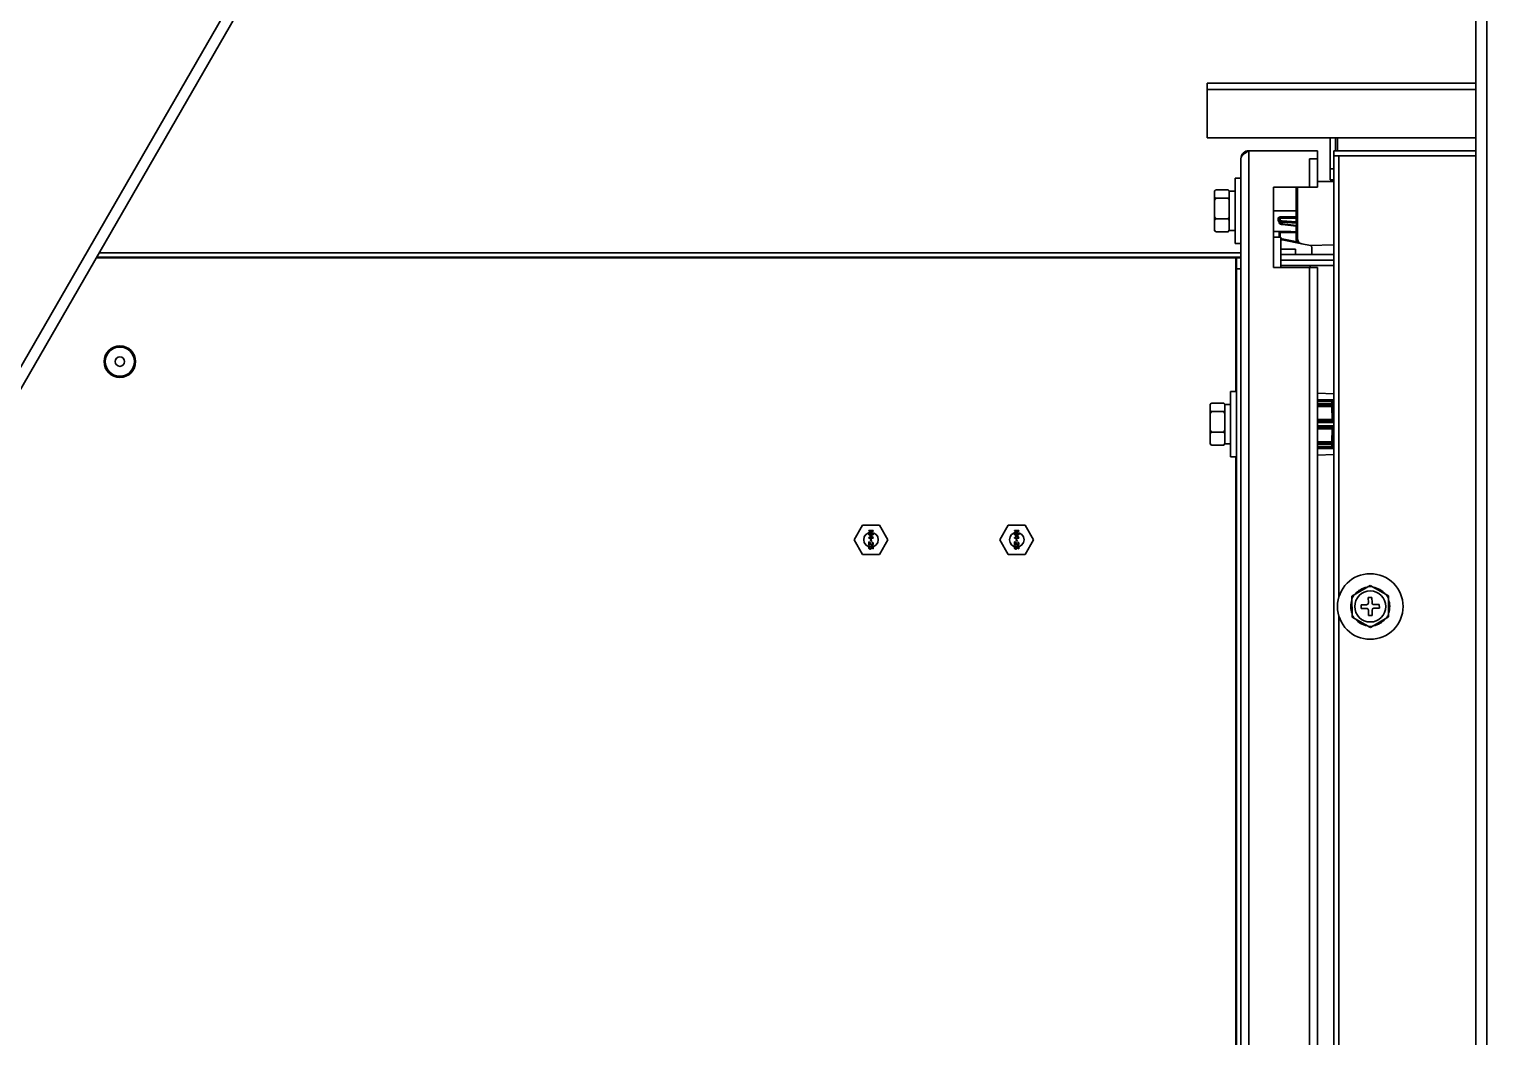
# Model space of a CAD drawing. Header units: millimetres. Extents: x 32496 to 166256, y 3504 to 23939.
# Drawn here: x 36722.4 to 37122.4, y 12752.6 to 13028.9 of the extents above; entities that cross this region are included whole.
import ezdxf

# ---------------------------------------------------------------- set-up
doc = ezdxf.new("R2010")
doc.units = ezdxf.units.MM
doc.layers.get('0').update_dxf_attribs({"lineweight": 35})

msp = doc.modelspace()

# ---------------------------------------------------------------- linework, layer by layer
at = {"color": 9, "linetype": 'Continuous'}
for p, q in [((36486.352, 12531.55), (36982.887, 13391.575)), ((37122.352, 13391.575), (37122.352, 10882.575)), ((37119.352, 13012.375), (37045.602, 13012.375)), ((37057.052, 12995.575), (37057.052, 12057.575)), ((37073.652, 12985.575), (37073.652, 12993.375)), ((37081.752, 12994.175), (37081.752, 12873.193)), ((37119.352, 12994.175), (37081.752, 12994.175)), ((37079.352, 12990.575), (37080.352, 12990.575)), ((37070.059, 12977.465), (37070.059, 12985.575)), ((37063.852, 12979.075), (37070.352, 12979.075)), ((37065.059, 12976.493), (37065.059, 12976.876)), ((37070.059, 12977.465), (37065.644, 12977.407)), ((37065.644, 12977.047), (37070.059, 12977.109)), ((37065.644, 12977.047), (37065.644, 12976.599)), ((37070.059, 12976.088), (37066.207, 12976.322)), ((37070.059, 12976.088), (37070.059, 12977.109)), ((37065.059, 12973.414), (37065.059, 12973.418)), ((37065.352, 12972.095), (37065.644, 12972.095)), ((37070.059, 12973.352), (37065.644, 12973.453)), ((37065.644, 12973.156), (37065.644, 12972.095)), ((37065.644, 12973.156), (37070.059, 12973.056)), ((37066.155, 12975.926), (37066.155, 12975.496)), ((37066.155, 12975.926), (37070.11, 12975.685)), ((37070.11, 12975.068), (37066.155, 12975.496)), ((37070.059, 12973.352), (37070.059, 12974.903)), ((37070.059, 12971.069), (37070.059, 12973.056)), ((37070.352, 12973.056), (37070.059, 12973.056)), ((37070.11, 12975.068), (37070.11, 12975.685)), ((37070.283, 12970.594), (37066.207, 12971.409)), ((37070.059, 12971.069), (37070.352, 12971.069)), ((37070.65, 12970.49), (37070.772, 12970.476)), ((37080.352, 12969.732), (37073.913, 12969.563)), ((37053.452, 12929.575), (37053.452, 12966.175)), ((37054.852, 12963.175), (37053.652, 12963.175)), ((37073.652, 12057.575), (37073.652, 12963.575)), ((37080.06, 12927.218), (37075.852, 12927.329)), ((37080.052, 12926.919), (37075.852, 12927.029)), ((37075.852, 12926.774), (37079.797, 12926.671)), ((37075.852, 12926.274), (37079.784, 12926.171)), ((37075.852, 12925.867), (37080.084, 12925.867)), ((37079.788, 12925.386), (37075.852, 12925.386)), ((37079.784, 12925.867), (37079.784, 12926.171)), ((37080.084, 12926.171), (37079.784, 12926.171)), ((37080.052, 12926.919), (37079.797, 12926.671)), ((37080.052, 12926.919), (37080.06, 12927.218)), ((37080.084, 12926.171), (37080.084, 12925.867)), ((37080.089, 12926.371), (37080.344, 12926.619)), ((37075.852, 12921.859), (37079.884, 12921.859)), ((37075.852, 12921.488), (37079.889, 12921.488)), ((37075.852, 12921.333), (37080.044, 12921.333)), ((37080.044, 12921.033), (37075.852, 12921.033)), ((37075.852, 12920.118), (37080.044, 12920.118)), ((37079.889, 12921.488), (37080.044, 12921.333)), ((37080.044, 12921.033), (37080.044, 12921.333)), ((37080.044, 12919.818), (37080.044, 12920.118)), ((37080.344, 12921.633), (37080.189, 12921.788)), ((37080.044, 12919.818), (37075.852, 12919.818)), ((37079.889, 12919.663), (37075.852, 12919.663)), ((37079.884, 12919.292), (37075.852, 12919.292)), ((37080.044, 12919.818), (37079.889, 12919.663)), ((37080.189, 12919.363), (37080.344, 12919.518)), ((37075.852, 12915.765), (37079.788, 12915.765)), ((37080.084, 12915.284), (37075.852, 12915.284)), ((37079.784, 12914.98), (37075.852, 12914.877)), ((37079.797, 12914.48), (37075.852, 12914.377)), ((37075.852, 12914.122), (37080.052, 12914.232)), ((37075.852, 12913.822), (37080.06, 12913.933)), ((37079.784, 12914.98), (37079.784, 12915.284)), ((37079.784, 12914.98), (37080.084, 12914.98)), ((37079.797, 12914.48), (37080.052, 12914.232)), ((37080.06, 12913.933), (37080.052, 12914.232)), ((37080.084, 12915.284), (37080.084, 12914.98)), ((37080.344, 12914.532), (37080.089, 12914.78)), ((37053.452, 12654.575), (37053.452, 12911.575)), ((37081.752, 12867.929), (37081.752, 12623.193))]:
    msp.add_line(p, q, dxfattribs=at)
at = {"color": 7, "linetype": 'Continuous'}
for p, q in [((36486.352, 12525.55), (36986.352, 13391.575)), ((37119.352, 13391.575), (37119.352, 10882.575)), ((37045.602, 12999.075), (37045.602, 13014.075)), ((37045.602, 13014.075), (37119.352, 13014.075)), ((37119.352, 12999.075), (37045.602, 12999.075)), ((37079.352, 12987.575), (37079.352, 12999.075)), ((37080.852, 12995.575), (37080.852, 12999.075)), ((37081.352, 12999.075), (37081.352, 12995.575)), ((37054.852, 12057.575), (37054.852, 12993.375)), ((37057.052, 12995.575), (37075.852, 12995.575)), ((37075.852, 12993.375), (37073.652, 12993.375)), ((37075.852, 12995.575), (37075.852, 12985.575)), ((37080.352, 11982.075), (37080.352, 12995.575)), ((37080.352, 12995.575), (37119.352, 12995.575)), ((37081.752, 12994.175), (37080.352, 12994.175)), ((37053.252, 12988.075), (37053.252, 12970.075)), ((37054.852, 12988.075), (37053.252, 12988.075)), ((37047.652, 12973.603), (37047.652, 12984.548)), ((37051.352, 12984.803), (37047.952, 12984.803)), ((37051.652, 12973.603), (37051.652, 12984.548)), ((37053.252, 12984.425), (37051.652, 12984.425)), ((37063.852, 12985.575), (37063.852, 12963.575)), ((37063.852, 12985.575), (37075.852, 12985.575)), ((37070.352, 12971.069), (37070.352, 12985.575)), ((37080.352, 12987.075), (37075.852, 12987.075)), ((37080.352, 12987.575), (37079.352, 12987.575)), ((37051.352, 12982.568), (37047.952, 12982.568)), ((37051.352, 12976.84), (37047.952, 12976.84)), ((37065.352, 12976.759), (37065.352, 12975.924)), ((37051.352, 12973.348), (37047.952, 12973.348)), ((37053.252, 12973.725), (37051.652, 12973.725)), ((37063.852, 12973.446), (37065.059, 12973.414)), ((37065.352, 12975.924), (37065.374, 12975.786)), ((37065.352, 12973.118), (37065.352, 12972.095)), ((37065.374, 12975.786), (37065.449, 12975.648)), ((37065.449, 12975.648), (37065.579, 12975.524)), ((37065.579, 12975.524), (37065.77, 12975.421)), ((37066.182, 12975.323), (37066.182, 12975.323)), ((37070.084, 12974.9), (37066.182, 12975.323)), ((37070.336, 12974.697), (37070.334, 12974.702)), ((37070.352, 12974.602), (37070.336, 12974.697)), ((37054.852, 12970.075), (37053.252, 12970.075)), ((37065.852, 12971.825), (37063.852, 12971.825)), ((37065.852, 12971.825), (37065.852, 12963.575)), ((37069.852, 12968.575), (37065.852, 12968.575)), ((37066.155, 12971.115), (37071.557, 12970.034)), ((37069.852, 12967.075), (37069.852, 12968.575)), ((37073.95, 12969.556), (37071.558, 12970.034)), ((37074.352, 12969.066), (37074.352, 12967.075)), ((36740.747, 12966.175), (37054.852, 12966.175)), ((37054.852, 12966.375), (36740.862, 12966.375)), ((37054.852, 12967.575), (36741.555, 12967.575)), ((36774.852, 12966.175), (36774.852, 12966.375)), ((37053.652, 12966.175), (37053.652, 12130.775)), ((37080.352, 12967.075), (37065.852, 12967.075)), ((37080.352, 12965.575), (37065.852, 12965.575)), ((37065.852, 12964.075), (37080.352, 12964.075)), ((37073.852, 12963.575), (37073.852, 12964.075)), ((37074.352, 12967.075), (37080.352, 12967.233)), ((37063.852, 12963.575), (37075.852, 12963.575)), ((37075.852, 12963.575), (37075.852, 12057.575)), ((37052.052, 12929.575), (37052.052, 12911.575)), ((37053.652, 12929.575), (37052.052, 12929.575)), ((37075.852, 12929.036), (37080.352, 12928.918)), ((37046.452, 12915.103), (37046.452, 12926.048)), ((37050.152, 12926.303), (37046.752, 12926.303)), ((37050.152, 12924.068), (37046.752, 12924.068)), ((37050.452, 12915.103), (37050.452, 12926.048)), ((37052.052, 12925.925), (37050.452, 12925.925)), ((37050.152, 12918.34), (37046.752, 12918.34)), ((37050.152, 12914.848), (37046.752, 12914.848)), ((37052.052, 12915.225), (37050.452, 12915.225)), ((37080.352, 12912.233), (37075.852, 12912.115)), ((37053.652, 12911.575), (37052.052, 12911.575)), ((36948.733, 12888.875), (36951.042, 12892.875)), ((36955.661, 12892.875), (36951.042, 12892.875)), ((36955.661, 12892.875), (36957.97, 12888.875)), ((36988.733, 12888.875), (36991.042, 12892.875)), ((36995.661, 12892.875), (36991.042, 12892.875)), ((36995.661, 12892.875), (36997.97, 12888.875)), ((36951.042, 12884.875), (36948.733, 12888.875)), ((36952.752, 12891.3), (36952.752, 12891.45)), ((36952.752, 12891.45), (36953.952, 12891.45)), ((36953.696, 12891.3), (36952.752, 12890.95)), ((36953.696, 12891.3), (36952.752, 12891.3)), ((36952.752, 12890.75), (36952.752, 12890.95)), ((36952.752, 12890.75), (36953.696, 12890.4)), ((36952.752, 12890.25), (36952.752, 12890.4)), ((36952.752, 12890.4), (36953.696, 12890.4)), ((36953.952, 12890.25), (36952.752, 12890.25)), ((36952.752, 12889.3), (36952.752, 12889.45)), ((36952.752, 12889.45), (36953.109, 12889.45)), ((36953.109, 12889.3), (36952.752, 12889.3)), ((36952.752, 12887.4), (36952.752, 12888.3)), ((36952.752, 12888.3), (36952.879, 12888.3)), ((36952.879, 12890.85), (36953.952, 12891.225)), ((36953.952, 12890.475), (36952.879, 12890.85)), ((36953.518, 12887.6), (36952.879, 12888.3)), ((36952.879, 12888.1), (36952.879, 12887.4)), ((36952.879, 12888.1), (36953.441, 12887.475)), ((36953.109, 12889.45), (36953.109, 12890.05)), ((36953.109, 12890.05), (36953.262, 12890.05)), ((36953.109, 12889.05), (36953.109, 12889.3)), ((36953.262, 12889.05), (36953.109, 12889.05)), ((36953.135, 12888.65), (36953.135, 12888.7)), ((36953.135, 12888.7), (36953.313, 12888.7)), ((36953.313, 12888.65), (36953.135, 12888.65)), ((36953.211, 12888.85), (36953.186, 12888.825)), ((36953.186, 12888.825), (36953.313, 12888.7)), ((36953.313, 12888.65), (36953.186, 12888.525)), ((36953.186, 12888.525), (36953.211, 12888.5)), ((36953.364, 12888.7), (36953.211, 12888.85)), ((36953.211, 12888.5), (36953.364, 12888.65)), ((36953.952, 12889.45), (36953.262, 12890.05)), ((36953.262, 12889.875), (36953.262, 12889.45)), ((36953.262, 12889.875), (36953.747, 12889.45)), ((36953.262, 12889.45), (36953.747, 12889.45)), ((36953.262, 12889.3), (36953.262, 12889.05)), ((36953.952, 12889.3), (36953.262, 12889.3)), ((36953.518, 12888.85), (36953.364, 12888.7)), ((36953.364, 12888.65), (36953.518, 12888.5)), ((36953.415, 12888.7), (36953.543, 12888.825)), ((36953.415, 12888.7), (36953.594, 12888.7)), ((36953.543, 12888.525), (36953.415, 12888.65)), ((36953.594, 12888.65), (36953.415, 12888.65)), ((36953.543, 12888.825), (36953.518, 12888.85)), ((36953.518, 12888.5), (36953.543, 12888.525)), ((36953.594, 12888.7), (36953.594, 12888.65)), ((36953.671, 12888.15), (36953.671, 12888.275)), ((36953.773, 12888.25), (36953.671, 12888.275)), ((36953.671, 12888.15), (36953.747, 12888.1)), ((36953.747, 12888.1), (36953.798, 12888.025)), ((36953.875, 12888.15), (36953.773, 12888.25)), ((36953.798, 12888.025), (36953.824, 12887.9)), ((36953.926, 12888.05), (36953.875, 12888.15)), ((36953.952, 12887.875), (36953.926, 12888.05)), ((36953.952, 12891.45), (36953.952, 12891.225)), ((36953.952, 12890.475), (36953.952, 12890.25)), ((36953.952, 12889.45), (36953.952, 12889.3)), ((36957.97, 12888.875), (36955.661, 12884.875)), ((36991.042, 12884.875), (36988.733, 12888.875)), ((36992.752, 12891.3), (36992.752, 12891.45)), ((36992.752, 12891.45), (36993.952, 12891.45)), ((36993.696, 12891.3), (36992.752, 12890.95)), ((36993.696, 12891.3), (36992.752, 12891.3)), ((36992.752, 12890.75), (36992.752, 12890.95)), ((36992.752, 12890.75), (36993.696, 12890.4)), ((36992.752, 12890.25), (36992.752, 12890.4)), ((36992.752, 12890.4), (36993.696, 12890.4)), ((36993.952, 12890.25), (36992.752, 12890.25)), ((36992.752, 12889.3), (36992.752, 12889.45)), ((36992.752, 12889.45), (36993.109, 12889.45)), ((36993.109, 12889.3), (36992.752, 12889.3)), ((36992.752, 12887.4), (36992.752, 12888.3)), ((36992.752, 12888.3), (36992.879, 12888.3)), ((36992.879, 12890.85), (36993.952, 12891.225)), ((36993.952, 12890.475), (36992.879, 12890.85)), ((36993.518, 12887.6), (36992.879, 12888.3)), ((36992.879, 12888.1), (36992.879, 12887.4)), ((36992.879, 12888.1), (36993.441, 12887.475)), ((36993.109, 12889.45), (36993.109, 12890.05)), ((36993.109, 12890.05), (36993.262, 12890.05)), ((36993.109, 12889.05), (36993.109, 12889.3)), ((36993.262, 12889.05), (36993.109, 12889.05)), ((36993.135, 12888.65), (36993.135, 12888.7)), ((36993.135, 12888.7), (36993.313, 12888.7)), ((36993.313, 12888.65), (36993.135, 12888.65)), ((36993.211, 12888.85), (36993.186, 12888.825)), ((36993.186, 12888.825), (36993.313, 12888.7)), ((36993.313, 12888.65), (36993.186, 12888.525)), ((36993.186, 12888.525), (36993.211, 12888.5)), ((36993.364, 12888.7), (36993.211, 12888.85)), ((36993.211, 12888.5), (36993.364, 12888.65)), ((36993.952, 12889.45), (36993.262, 12890.05)), ((36993.262, 12889.875), (36993.262, 12889.45)), ((36993.262, 12889.875), (36993.747, 12889.45)), ((36993.262, 12889.45), (36993.747, 12889.45)), ((36993.262, 12889.3), (36993.262, 12889.05)), ((36993.952, 12889.3), (36993.262, 12889.3)), ((36993.518, 12888.85), (36993.364, 12888.7)), ((36993.364, 12888.65), (36993.518, 12888.5)), ((36993.415, 12888.7), (36993.543, 12888.825)), ((36993.415, 12888.7), (36993.594, 12888.7)), ((36993.543, 12888.525), (36993.415, 12888.65)), ((36993.594, 12888.65), (36993.415, 12888.65)), ((36993.543, 12888.825), (36993.518, 12888.85)), ((36993.518, 12888.5), (36993.543, 12888.525)), ((36993.594, 12888.7), (36993.594, 12888.65)), ((36993.671, 12888.15), (36993.671, 12888.275)), ((36993.773, 12888.25), (36993.671, 12888.275)), ((36993.671, 12888.15), (36993.747, 12888.1)), ((36993.747, 12888.1), (36993.798, 12888.025)), ((36993.875, 12888.15), (36993.773, 12888.25)), ((36993.798, 12888.025), (36993.824, 12887.9)), ((36993.926, 12888.05), (36993.875, 12888.15)), ((36993.952, 12887.875), (36993.926, 12888.05)), ((36993.952, 12891.45), (36993.952, 12891.225)), ((36993.952, 12890.475), (36993.952, 12890.25)), ((36993.952, 12889.45), (36993.952, 12889.3)), ((36997.97, 12888.875), (36995.661, 12884.875)), ((36951.042, 12884.875), (36955.661, 12884.875)), ((36952.879, 12887.4), (36952.752, 12887.4)), ((36952.777, 12886.95), (36952.752, 12886.825)), ((36952.752, 12886.675), (36952.752, 12886.825)), ((36952.752, 12886.675), (36952.777, 12886.55)), ((36952.854, 12887.075), (36952.777, 12886.95)), ((36952.777, 12886.55), (36952.854, 12886.425)), ((36952.956, 12887.15), (36952.854, 12887.075)), ((36952.854, 12886.425), (36952.956, 12886.35)), ((36952.879, 12886.825), (36952.905, 12886.925)), ((36952.879, 12886.825), (36952.879, 12886.675)), ((36952.905, 12886.575), (36952.879, 12886.675)), ((36952.905, 12886.925), (36952.956, 12887)), ((36952.956, 12886.5), (36952.905, 12886.575)), ((36953.058, 12887.2), (36952.956, 12887.15)), ((36952.956, 12887), (36953.058, 12887.05)), ((36953.032, 12886.45), (36952.956, 12886.5)), ((36952.956, 12886.35), (36953.083, 12886.3)), ((36953.109, 12886.425), (36953.032, 12886.45)), ((36953.058, 12887.2), (36953.058, 12887.05)), ((36953.186, 12886.3), (36953.083, 12886.3)), ((36953.109, 12886.425), (36953.16, 12886.425)), ((36953.237, 12886.45), (36953.16, 12886.425)), ((36953.186, 12886.3), (36953.313, 12886.35)), ((36953.313, 12886.5), (36953.237, 12886.45)), ((36953.288, 12887.025), (36953.288, 12887.2)), ((36953.288, 12887.2), (36953.952, 12887.2)), ((36953.288, 12887.025), (36953.364, 12886.925)), ((36953.364, 12886.575), (36953.313, 12886.5)), ((36953.313, 12886.35), (36953.415, 12886.425)), ((36953.364, 12886.925), (36953.39, 12886.825)), ((36953.39, 12886.675), (36953.364, 12886.575)), ((36953.39, 12886.675), (36953.39, 12886.825)), ((36953.492, 12886.95), (36953.415, 12887.075)), ((36953.824, 12887.075), (36953.415, 12887.075)), ((36953.415, 12886.425), (36953.492, 12886.55)), ((36953.441, 12887.475), (36953.518, 12887.425)), ((36953.518, 12886.825), (36953.492, 12886.95)), ((36953.492, 12886.55), (36953.518, 12886.675)), ((36953.62, 12887.55), (36953.518, 12887.6)), ((36953.518, 12887.425), (36953.62, 12887.4)), ((36953.518, 12886.825), (36953.518, 12886.675)), ((36953.62, 12887.55), (36953.671, 12887.55)), ((36953.671, 12887.4), (36953.62, 12887.4)), ((36953.747, 12887.6), (36953.671, 12887.55)), ((36953.671, 12887.4), (36953.773, 12887.425)), ((36953.798, 12887.675), (36953.747, 12887.6)), ((36953.773, 12887.425), (36953.875, 12887.525)), ((36953.824, 12887.8), (36953.798, 12887.675)), ((36953.824, 12887.8), (36953.824, 12887.9)), ((36953.824, 12886.35), (36953.824, 12887.075)), ((36953.952, 12886.35), (36953.824, 12886.35)), ((36953.875, 12887.525), (36953.926, 12887.625)), ((36953.926, 12887.625), (36953.952, 12887.775)), ((36953.952, 12887.875), (36953.952, 12887.775)), ((36953.952, 12887.2), (36953.952, 12886.35)), ((36991.042, 12884.875), (36995.661, 12884.875)), ((36992.879, 12887.4), (36992.752, 12887.4)), ((36992.777, 12886.95), (36992.752, 12886.825)), ((36992.752, 12886.675), (36992.752, 12886.825)), ((36992.752, 12886.675), (36992.777, 12886.55)), ((36992.854, 12887.075), (36992.777, 12886.95)), ((36992.777, 12886.55), (36992.854, 12886.425)), ((36992.956, 12887.15), (36992.854, 12887.075)), ((36992.854, 12886.425), (36992.956, 12886.35)), ((36992.879, 12886.825), (36992.905, 12886.925)), ((36992.879, 12886.825), (36992.879, 12886.675)), ((36992.905, 12886.575), (36992.879, 12886.675)), ((36992.905, 12886.925), (36992.956, 12887)), ((36992.956, 12886.5), (36992.905, 12886.575)), ((36993.058, 12887.2), (36992.956, 12887.15)), ((36992.956, 12887), (36993.058, 12887.05)), ((36993.032, 12886.45), (36992.956, 12886.5)), ((36992.956, 12886.35), (36993.083, 12886.3)), ((36993.109, 12886.425), (36993.032, 12886.45)), ((36993.058, 12887.2), (36993.058, 12887.05)), ((36993.186, 12886.3), (36993.083, 12886.3)), ((36993.109, 12886.425), (36993.16, 12886.425)), ((36993.237, 12886.45), (36993.16, 12886.425)), ((36993.186, 12886.3), (36993.313, 12886.35)), ((36993.313, 12886.5), (36993.237, 12886.45)), ((36993.288, 12887.025), (36993.288, 12887.2)), ((36993.288, 12887.2), (36993.952, 12887.2)), ((36993.288, 12887.025), (36993.364, 12886.925)), ((36993.364, 12886.575), (36993.313, 12886.5)), ((36993.313, 12886.35), (36993.415, 12886.425)), ((36993.364, 12886.925), (36993.39, 12886.825)), ((36993.39, 12886.675), (36993.364, 12886.575)), ((36993.39, 12886.675), (36993.39, 12886.825)), ((36993.492, 12886.95), (36993.415, 12887.075)), ((36993.824, 12887.075), (36993.415, 12887.075)), ((36993.415, 12886.425), (36993.492, 12886.55)), ((36993.441, 12887.475), (36993.518, 12887.425)), ((36993.518, 12886.825), (36993.492, 12886.95)), ((36993.492, 12886.55), (36993.518, 12886.675)), ((36993.62, 12887.55), (36993.518, 12887.6)), ((36993.518, 12887.425), (36993.62, 12887.4)), ((36993.518, 12886.825), (36993.518, 12886.675)), ((36993.62, 12887.55), (36993.671, 12887.55)), ((36993.671, 12887.4), (36993.62, 12887.4)), ((36993.747, 12887.6), (36993.671, 12887.55)), ((36993.671, 12887.4), (36993.773, 12887.425)), ((36993.798, 12887.675), (36993.747, 12887.6)), ((36993.773, 12887.425), (36993.875, 12887.525)), ((36993.824, 12887.8), (36993.798, 12887.675)), ((36993.824, 12887.8), (36993.824, 12887.9)), ((36993.824, 12886.35), (36993.824, 12887.075)), ((36993.952, 12886.35), (36993.824, 12886.35)), ((36993.875, 12887.525), (36993.926, 12887.625)), ((36993.926, 12887.625), (36993.952, 12887.775)), ((36993.952, 12887.875), (36993.952, 12887.775)), ((36993.952, 12887.2), (36993.952, 12886.35)), ((37085.326, 12873.418), (37090.3, 12876.349)), ((37090.3, 12876.349), (37095.326, 12873.507)), ((37085.377, 12867.644), (37085.326, 12873.418)), ((37089.829, 12873.071), (37090.829, 12873.08)), ((37089.843, 12871.571), (37089.829, 12873.071)), ((37090.829, 12873.08), (37090.843, 12871.58)), ((37095.377, 12867.733), (37095.326, 12873.507)), ((37087.847, 12871.053), (37089.347, 12871.067)), ((37087.856, 12870.053), (37087.847, 12871.053)), ((37089.356, 12870.067), (37087.856, 12870.053)), ((37089.874, 12868.071), (37089.86, 12869.571)), ((37090.874, 12868.08), (37089.874, 12868.071)), ((37090.86, 12869.58), (37090.874, 12868.08)), ((37091.347, 12871.084), (37092.847, 12871.098)), ((37092.856, 12870.098), (37091.356, 12870.084)), ((37092.847, 12871.098), (37092.856, 12870.098)), ((37090.403, 12864.802), (37085.377, 12867.644)), ((37095.377, 12867.733), (37090.403, 12864.802))]:
    msp.add_line(p, q, dxfattribs=at)
at = {"color": 9, "linetype": 'Continuous'}
msp.add_lwpolyline([(37070.059, 12973.352), (37068.589, 12973.385), (37067.117, 12973.419), (37065.644, 12973.453)], dxfattribs=at)
at = {"color": 7, "linetype": 'Continuous'}
for points in [[(37065.77, 12975.421), (37066.003, 12975.351), (37066.182, 12975.323)], [(37070.334, 12974.702), (37070.292, 12974.782), (37070.222, 12974.849), (37070.136, 12974.89), (37070.084, 12974.9)]]:
    msp.add_lwpolyline(points, dxfattribs=at)
for centre, radius in [((36747.241, 12937.733), 4.328), ((36747.241, 12937.733), 4), ((36747.241, 12937.733), 1.3), ((36953.352, 12888.875), 2), ((36993.352, 12888.875), 2), ((37090.352, 12870.575), 9), ((37090.352, 12870.575), 4.25)]:
    msp.add_circle(centre, radius, dxfattribs=at)
for centre, radius, start, end in [((37057.052, 12993.375), 2.2, 90, 180), ((37065.052, 12973.114), 0.3, 0.78402, 88.5), ((37066.352, 12972.095), 1, 180, 193.11388), ((37066.352, 12972.095), 1, 245.5738, 258.69007), ((37071.852, 12971.505), 1.5, 180.0036, 258.69389), ((37073.852, 12969.066), 0.5, 0.00006, 78.69007), ((37090.352, 12870.575), 5.474, 84.51639, 96.50129), ((37090.352, 12870.575), 5.35, 159.66914, 201.34853), ((37090.352, 12870.575), 5.474, 144.51639, 156.50129), ((37090.352, 12870.575), 5.35, 99.66914, 141.34853), ((37090.352, 12870.575), 5.35, 39.66914, 81.34853), ((37090.352, 12870.575), 5.474, 24.51639, 36.50129), ((37090.352, 12870.575), 5.35, 339.66914, 21.34853), ((37090.352, 12870.575), 5.474, 204.51639, 216.50129), ((37089.343, 12871.567), 0.5, 270.50884, 0.50884), ((37089.36, 12869.567), 0.5, 0.50884, 90.50884), ((37091.343, 12871.584), 0.5, 180.50884, 270.50884), ((37091.36, 12869.584), 0.5, 90.50884, 180.50884), ((37090.352, 12870.575), 5.474, 324.51639, 336.50129), ((37090.352, 12870.575), 5.35, 219.66914, 261.34853), ((37090.352, 12870.575), 5.474, 264.51639, 276.50129), ((37090.352, 12870.575), 5.35, 279.66914, 321.34853)]:
    msp.add_arc(centre, radius, start, end, dxfattribs=at)
at = {"color": 9, "linetype": 'Continuous'}
for centre, radius, start, end in [((37066.348, 12972.096), 0.705, 180.06382, 195.73037), ((37079.789, 12926.371), 0.3, 0.04559, 88.45441), ((37079.889, 12921.788), 0.3, 270.04714, 359.95286), ((37079.889, 12919.363), 0.3, 0.04714, 89.95286), ((37079.789, 12914.78), 0.3, 271.54559, 359.95441)]:
    msp.add_arc(centre, radius, start, end, dxfattribs=at)
at = {"color": 7, "linetype": 'Continuous'}
for points, knots in [([(37054.852, 12993.375), (37054.852, 12993.468), (37054.883, 12993.663), (37055.017, 12993.943), (37055.226, 12994.218), (37055.615, 12994.6), (37056.233, 12995.054), (37056.769, 12995.395), (37057.052, 12995.575)], [0, 0, 0, 0, 0.0864878, 0.180413, 0.2867205, 0.4073049, 0.6873991, 1, 1, 1, 1]), ([(37047.952, 12984.803), (37047.925, 12984.782), (37047.822, 12984.701), (37047.722, 12984.615), (37047.652, 12984.548)], [0, 0, 0, 0, 0.2577345, 1, 1, 1, 1]), ([(37051.352, 12984.803), (37051.378, 12984.782), (37051.481, 12984.701), (37051.581, 12984.615), (37051.652, 12984.548)], [0, 0, 0, 0, 0.2577335, 1, 1, 1, 1]), ([(37047.652, 12982.823), (37047.675, 12982.801), (37047.771, 12982.712), (37047.873, 12982.629), (37047.952, 12982.568)], [0, 0, 0, 0, 0.242066, 1, 1, 1, 1]), ([(37051.652, 12982.823), (37051.629, 12982.801), (37051.532, 12982.712), (37051.43, 12982.629), (37051.352, 12982.568)], [0, 0, 0, 0, 0.2420659, 1, 1, 1, 1]), ([(37047.952, 12976.84), (37047.925, 12976.807), (37047.82, 12976.678), (37047.721, 12976.544), (37047.652, 12976.441)], [0, 0, 0, 0, 0.2536267, 1, 1, 1, 1]), ([(37051.352, 12976.84), (37051.378, 12976.807), (37051.483, 12976.678), (37051.582, 12976.544), (37051.652, 12976.441)], [0, 0, 0, 0, 0.253626, 1, 1, 1, 1]), ([(37047.652, 12973.747), (37047.674, 12973.713), (37047.769, 12973.576), (37047.872, 12973.444), (37047.952, 12973.348)], [0, 0, 0, 0, 0.2463454, 1, 1, 1, 1]), ([(37047.952, 12973.348), (37047.925, 12973.368), (37047.822, 12973.45), (37047.722, 12973.536), (37047.652, 12973.603)], [0, 0, 0, 0, 0.2577345, 1, 1, 1, 1]), ([(37051.652, 12973.747), (37051.629, 12973.713), (37051.534, 12973.576), (37051.432, 12973.444), (37051.352, 12973.348)], [0, 0, 0, 0, 0.2463456, 1, 1, 1, 1]), ([(37051.352, 12973.348), (37051.378, 12973.368), (37051.481, 12973.45), (37051.581, 12973.536), (37051.652, 12973.603)], [0, 0, 0, 0, 0.2577335, 1, 1, 1, 1]), ([(37046.752, 12926.303), (37046.725, 12926.282), (37046.622, 12926.201), (37046.522, 12926.115), (37046.452, 12926.048)], [0, 0, 0, 0, 0.2577345, 1, 1, 1, 1]), ([(37046.452, 12924.323), (37046.475, 12924.301), (37046.571, 12924.212), (37046.673, 12924.129), (37046.752, 12924.068)], [0, 0, 0, 0, 0.242066, 1, 1, 1, 1]), ([(37050.152, 12926.303), (37050.178, 12926.282), (37050.281, 12926.201), (37050.381, 12926.115), (37050.452, 12926.048)], [0, 0, 0, 0, 0.2577335, 1, 1, 1, 1]), ([(37050.452, 12924.323), (37050.429, 12924.301), (37050.332, 12924.212), (37050.23, 12924.129), (37050.152, 12924.068)], [0, 0, 0, 0, 0.2420659, 1, 1, 1, 1]), ([(37046.752, 12918.34), (37046.725, 12918.307), (37046.62, 12918.178), (37046.521, 12918.044), (37046.452, 12917.941)], [0, 0, 0, 0, 0.2536267, 1, 1, 1, 1]), ([(37050.152, 12918.34), (37050.178, 12918.307), (37050.283, 12918.178), (37050.382, 12918.044), (37050.452, 12917.941)], [0, 0, 0, 0, 0.253626, 1, 1, 1, 1]), ([(37046.452, 12915.247), (37046.474, 12915.213), (37046.569, 12915.076), (37046.672, 12914.944), (37046.752, 12914.848)], [0, 0, 0, 0, 0.2463454, 1, 1, 1, 1]), ([(37046.752, 12914.848), (37046.725, 12914.868), (37046.622, 12914.95), (37046.522, 12915.036), (37046.452, 12915.103)], [0, 0, 0, 0, 0.2577345, 1, 1, 1, 1]), ([(37050.452, 12915.247), (37050.429, 12915.213), (37050.334, 12915.076), (37050.232, 12914.944), (37050.152, 12914.848)], [0, 0, 0, 0, 0.2463456, 1, 1, 1, 1]), ([(37050.152, 12914.848), (37050.178, 12914.868), (37050.281, 12914.95), (37050.381, 12915.036), (37050.452, 12915.103)], [0, 0, 0, 0, 0.2577335, 1, 1, 1, 1])]:
    msp.add_open_spline(points, degree=3, knots=knots, dxfattribs=at)
for points in [[(37047.952, 12982.568), (37047.844, 12982.353), (37047.743, 12982.135), (37047.652, 12981.913)], [(37051.352, 12982.568), (37051.46, 12982.353), (37051.561, 12982.135), (37051.652, 12981.913)], [(37047.652, 12977.494), (37047.743, 12977.272), (37047.844, 12977.054), (37047.952, 12976.84)], [(37051.652, 12977.494), (37051.561, 12977.272), (37051.46, 12977.054), (37051.352, 12976.84)], [(37046.752, 12924.068), (37046.644, 12923.853), (37046.543, 12923.635), (37046.452, 12923.413)], [(37050.152, 12924.068), (37050.26, 12923.853), (37050.361, 12923.635), (37050.452, 12923.413)], [(37046.452, 12918.994), (37046.543, 12918.772), (37046.644, 12918.554), (37046.752, 12918.34)], [(37050.452, 12918.994), (37050.361, 12918.772), (37050.26, 12918.554), (37050.152, 12918.34)]]:
    msp.add_open_spline(points, degree=3, dxfattribs=at)
at = {"color": 9, "linetype": 'Continuous'}
for points, knots in [([(37065.059, 12976.876), (37065.059, 12976.91), (37065.067, 12976.981), (37065.102, 12977.081), (37065.159, 12977.174), (37065.258, 12977.281), (37065.42, 12977.378), (37065.569, 12977.406), (37065.644, 12977.407)], [0, 0, 0, 0, 0.1198546, 0.241239, 0.3643787, 0.4893522, 0.74274, 1, 1, 1, 1]), ([(37065.352, 12976.759), (37065.352, 12976.766), (37065.347, 12976.782), (37065.33, 12976.804), (37065.302, 12976.824), (37065.249, 12976.85), (37065.166, 12976.87), (37065.096, 12976.875), (37065.059, 12976.876)], [0, 0, 0, 0, 0.0642347, 0.1431567, 0.244713, 0.370002, 0.6753803, 1, 1, 1, 1]), ([(37065.351, 12976.064), (37065.309, 12976.085), (37065.23, 12976.136), (37065.135, 12976.238), (37065.073, 12976.36), (37065.059, 12976.449), (37065.059, 12976.493)], [0, 0, 0, 0, 0.2606512, 0.5127631, 0.7578018, 1, 1, 1, 1]), ([(37065.059, 12976.493), (37065.096, 12976.493), (37065.166, 12976.486), (37065.249, 12976.463), (37065.303, 12976.433), (37065.331, 12976.409), (37065.348, 12976.383), (37065.352, 12976.365), (37065.352, 12976.357)], [0, 0, 0, 0, 0.3139512, 0.6125322, 0.737903, 0.8425718, 0.9276947, 1, 1, 1, 1]), ([(37065.352, 12976.759), (37065.352, 12976.796), (37065.368, 12976.871), (37065.433, 12976.966), (37065.529, 12977.031), (37065.606, 12977.047), (37065.644, 12977.047)], [0, 0, 0, 0, 0.2452201, 0.4957482, 0.7478646, 1, 1, 1, 1]), ([(37065.352, 12976.327), (37065.352, 12976.36), (37065.367, 12976.432), (37065.433, 12976.524), (37065.532, 12976.583), (37065.607, 12976.598), (37065.644, 12976.599)], [0, 0, 0, 0, 0.2302983, 0.4852332, 0.7495079, 1, 1, 1, 1]), ([(37065.352, 12976.327), (37065.352, 12976.302), (37065.363, 12976.25), (37065.41, 12976.179), (37065.484, 12976.115), (37065.582, 12976.058), (37065.702, 12976.009), (37065.893, 12975.954), (37066.048, 12975.933), (37066.155, 12975.926)], [0, 0, 0, 0, 0.076401, 0.1617021, 0.2619203, 0.3795502, 0.5144734, 0.6648865, 1, 1, 1, 1]), ([(37065.644, 12977.047), (37065.645, 12977.066), (37065.646, 12977.116), (37065.647, 12977.236), (37065.645, 12977.337), (37065.644, 12977.407)], [0, 0, 0, 0, 0.1645079, 0.4169865, 1, 1, 1, 1]), ([(37066.207, 12976.322), (37066.132, 12976.326), (37065.993, 12976.345), (37065.834, 12976.395), (37065.736, 12976.451), (37065.685, 12976.495), (37065.652, 12976.545), (37065.644, 12976.581), (37065.644, 12976.599)], [0, 0, 0, 0, 0.335648, 0.6206343, 0.7381311, 0.838271, 0.9235159, 1, 1, 1, 1]), ([(37066.206, 12976.322), (37066.197, 12976.301), (37066.181, 12976.245), (37066.165, 12976.149), (37066.156, 12976.038), (37066.154, 12975.962), (37066.155, 12975.926)], [0, 0, 0, 0, 0.1704367, 0.4301184, 0.7292981, 1, 1, 1, 1]), ([(37070.059, 12977.465), (37070.061, 12977.396), (37070.062, 12977.297), (37070.062, 12977.178), (37070.06, 12977.129), (37070.059, 12977.109)], [0, 0, 0, 0, 0.582954, 0.8350244, 1, 1, 1, 1]), ([(37070.059, 12977.465), (37070.097, 12977.464), (37070.167, 12977.46), (37070.248, 12977.446), (37070.301, 12977.428), (37070.332, 12977.413), (37070.352, 12977.394), (37070.352, 12977.381)], [0, 0, 0, 0, 0.3562355, 0.6611636, 0.7823234, 0.8784607, 1, 1, 1, 1]), ([(37070.352, 12977.381), (37070.352, 12977.346), (37070.336, 12977.275), (37070.27, 12977.185), (37070.173, 12977.125), (37070.098, 12977.11), (37070.059, 12977.109)], [0, 0, 0, 0, 0.2387484, 0.4841152, 0.7387298, 1, 1, 1, 1]), ([(37070.059, 12976.088), (37070.096, 12976.089), (37070.172, 12976.103), (37070.271, 12976.163), (37070.337, 12976.254), (37070.352, 12976.326), (37070.352, 12976.359)], [0, 0, 0, 0, 0.2513231, 0.5158798, 0.7704747, 1, 1, 1, 1]), ([(37070.059, 12976.088), (37070.069, 12976.065), (37070.084, 12976.008), (37070.1, 12975.912), (37070.11, 12975.801), (37070.111, 12975.724), (37070.11, 12975.685)], [0, 0, 0, 0, 0.1799581, 0.4305446, 0.718262, 1, 1, 1, 1]), ([(37065.644, 12973.453), (37065.606, 12973.454), (37065.533, 12973.454), (37065.426, 12973.453), (37065.327, 12973.449), (37065.24, 12973.444), (37065.176, 12973.438), (37065.133, 12973.433), (37065.107, 12973.43), (37065.088, 12973.426), (37065.073, 12973.424), (37065.065, 12973.421), (37065.059, 12973.419), (37065.059, 12973.418)], [0, 0, 0, 0, 0.1909193, 0.374925, 0.5456037, 0.6970449, 0.8230543, 0.8747988, 0.9182072, 0.9527622, 0.9779844, 0.9936194, 1, 1, 1, 1]), ([(37065.352, 12973.118), (37065.352, 12973.155), (37065.337, 12973.233), (37065.272, 12973.333), (37065.173, 12973.401), (37065.096, 12973.417), (37065.059, 12973.418)], [0, 0, 0, 0, 0.2403674, 0.4998879, 0.7594787, 1, 1, 1, 1]), ([(37065.352, 12975.924), (37065.352, 12975.9), (37065.363, 12975.847), (37065.41, 12975.775), (37065.484, 12975.708), (37065.582, 12975.647), (37065.702, 12975.595), (37065.893, 12975.534), (37066.048, 12975.507), (37066.155, 12975.496)], [0, 0, 0, 0, 0.0761347, 0.1618564, 0.2627354, 0.3809379, 0.5161502, 0.6664592, 1, 1, 1, 1]), ([(37065.352, 12973.118), (37065.352, 12973.12), (37065.358, 12973.124), (37065.363, 12973.126), (37065.367, 12973.127)], [0, 0, 0, 0, 0.3131946, 1, 1, 1, 1]), ([(37065.367, 12973.127), (37065.38, 12973.132), (37065.416, 12973.141), (37065.478, 12973.151), (37065.557, 12973.157), (37065.614, 12973.157), (37065.644, 12973.156)], [0, 0, 0, 0, 0.1554203, 0.3893065, 0.6794726, 1, 1, 1, 1]), ([(37065.644, 12973.453), (37065.644, 12973.449), (37065.645, 12973.438), (37065.646, 12973.404), (37065.646, 12973.342), (37065.646, 12973.254), (37065.644, 12973.189), (37065.644, 12973.156)], [0, 0, 0, 0, 0.0389176, 0.1095487, 0.3433236, 0.6628154, 1, 1, 1, 1]), ([(37066.155, 12975.496), (37066.155, 12975.475), (37066.155, 12975.434), (37066.158, 12975.386), (37066.163, 12975.354), (37066.168, 12975.336), (37066.176, 12975.323), (37066.182, 12975.323)], [0, 0, 0, 0, 0.3659092, 0.6787049, 0.8012105, 0.8951173, 1, 1, 1, 1]), ([(37070.352, 12973.056), (37070.352, 12973.094), (37070.336, 12973.171), (37070.272, 12973.268), (37070.175, 12973.334), (37070.098, 12973.351), (37070.059, 12973.352)], [0, 0, 0, 0, 0.2486667, 0.4980642, 0.7485889, 1, 1, 1, 1]), ([(37070.059, 12973.056), (37070.06, 12973.089), (37070.061, 12973.155), (37070.062, 12973.242), (37070.061, 12973.308), (37070.061, 12973.341), (37070.059, 12973.352)], [0, 0, 0, 0, 0.3406653, 0.6588757, 0.8896719, 1, 1, 1, 1]), ([(37070.11, 12975.068), (37070.111, 12975.045), (37070.111, 12975.011), (37070.109, 12974.97), (37070.106, 12974.945), (37070.102, 12974.926), (37070.097, 12974.91), (37070.089, 12974.9), (37070.084, 12974.9)], [0, 0, 0, 0, 0.4020385, 0.5700324, 0.7113476, 0.8243419, 0.9082197, 1, 1, 1, 1]), ([(37070.352, 12975.561), (37070.352, 12975.568), (37070.348, 12975.584), (37070.334, 12975.606), (37070.311, 12975.626), (37070.268, 12975.652), (37070.199, 12975.674), (37070.141, 12975.683), (37070.11, 12975.685)], [0, 0, 0, 0, 0.0743665, 0.1605522, 0.2648436, 0.3884857, 0.6823201, 1, 1, 1, 1]), ([(37070.11, 12975.068), (37070.141, 12975.066), (37070.199, 12975.057), (37070.268, 12975.035), (37070.311, 12975.009), (37070.334, 12974.989), (37070.348, 12974.967), (37070.352, 12974.951), (37070.352, 12974.944)], [0, 0, 0, 0, 0.3176799, 0.6115143, 0.7351564, 0.8394478, 0.9256335, 1, 1, 1, 1]), ([(37066.207, 12971.409), (37066.14, 12971.422), (37066.009, 12971.469), (37065.898, 12971.552), (37065.849, 12971.6)], [0, 0, 0, 0, 0.4999589, 1, 1, 1, 1]), ([(37066.206, 12971.409), (37066.203, 12971.391), (37066.196, 12971.355), (37066.185, 12971.302), (37066.176, 12971.25), (37066.168, 12971.204), (37066.162, 12971.171), (37066.159, 12971.149), (37066.157, 12971.137), (37066.156, 12971.128), (37066.155, 12971.121), (37066.155, 12971.117), (37066.155, 12971.115), (37066.155, 12971.115)], [0, 0, 0, 0, 0.1822469, 0.3681086, 0.5469151, 0.7065645, 0.8358894, 0.8872222, 0.9288839, 0.9604842, 0.9824163, 0.9952985, 1, 1, 1, 1]), ([(37070.283, 12970.594), (37070.214, 12970.65), (37070.099, 12970.797), (37070.059, 12970.979), (37070.059, 12971.069)], [0, 0, 0, 0, 0.4998688, 1, 1, 1, 1]), ([(37070.464, 12970.823), (37070.458, 12970.814), (37070.438, 12970.789), (37070.4, 12970.739), (37070.346, 12970.67), (37070.305, 12970.62), (37070.283, 12970.594)], [0, 0, 0, 0, 0.1053779, 0.3316613, 0.6510152, 1, 1, 1, 1]), ([(37070.65, 12970.49), (37070.555, 12970.5), (37070.429, 12970.529), (37070.312, 12970.579), (37070.283, 12970.594)], [0, 0, 0, 0, 0.7495451, 1, 1, 1, 1]), ([(37070.464, 12970.823), (37070.428, 12970.853), (37070.371, 12970.929), (37070.352, 12971.023), (37070.352, 12971.069)], [0, 0, 0, 0, 0.4965177, 1, 1, 1, 1]), ([(37070.549, 12970.773), (37070.541, 12970.776), (37070.511, 12970.789), (37070.483, 12970.807), (37070.464, 12970.823)], [0, 0, 0, 0, 0.2469435, 1, 1, 1, 1]), ([(37070.65, 12970.621), (37070.65, 12970.611), (37070.65, 12970.567), (37070.65, 12970.523), (37070.65, 12970.49)], [0, 0, 0, 0, 0.2397787, 1, 1, 1, 1]), ([(37079.784, 12926.171), (37079.785, 12926.203), (37079.786, 12926.266), (37079.788, 12926.357), (37079.789, 12926.441), (37079.791, 12926.515), (37079.793, 12926.57), (37079.794, 12926.606), (37079.795, 12926.627), (37079.795, 12926.645), (37079.796, 12926.657), (37079.797, 12926.665), (37079.797, 12926.669), (37079.797, 12926.671)], [0, 0, 0, 0, 0.1918654, 0.3767444, 0.5475035, 0.6979649, 0.8224709, 0.8735112, 0.9164076, 0.9507908, 0.9763129, 0.9927545, 1, 1, 1, 1]), ([(37079.784, 12925.867), (37079.784, 12925.766), (37079.785, 12925.629), (37079.786, 12925.469), (37079.787, 12925.409), (37079.788, 12925.386)], [0, 0, 0, 0, 0.626748, 0.8578967, 1, 1, 1, 1]), ([(37079.788, 12925.386), (37079.825, 12925.386), (37079.903, 12925.401), (37080.005, 12925.465), (37080.072, 12925.562), (37080.088, 12925.639), (37080.088, 12925.675)], [0, 0, 0, 0, 0.2441897, 0.5061986, 0.7643014, 1, 1, 1, 1]), ([(37079.788, 12925.386), (37079.795, 12925.314), (37079.808, 12925.144), (37079.83, 12924.71), (37079.853, 12924.004), (37079.873, 12922.998), (37079.882, 12922.257), (37079.884, 12921.859)], [0, 0, 0, 0, 0.061441, 0.1445529, 0.3700691, 0.6616714, 1, 1, 1, 1]), ([(37080.052, 12926.919), (37080.127, 12926.917), (37080.282, 12926.851), (37080.344, 12926.694), (37080.344, 12926.619)], [0, 0, 0, 0, 0.5000554, 1, 1, 1, 1]), ([(37080.06, 12927.218), (37080.111, 12927.217), (37080.213, 12927.201), (37080.308, 12927.16), (37080.352, 12927.134)], [0, 0, 0, 0, 0.4999954, 1, 1, 1, 1]), ([(37080.084, 12926.171), (37080.084, 12926.196), (37080.084, 12926.233), (37080.085, 12926.279), (37080.086, 12926.309), (37080.086, 12926.333), (37080.087, 12926.35), (37080.088, 12926.36), (37080.088, 12926.365), (37080.089, 12926.369), (37080.089, 12926.37), (37080.089, 12926.371)], [0, 0, 0, 0, 0.3762555, 0.5472839, 0.6977823, 0.8215628, 0.9150643, 0.9495594, 0.9754116, 0.9922908, 1, 1, 1, 1]), ([(37080.088, 12925.674), (37080.087, 12925.684), (37080.086, 12925.707), (37080.085, 12925.772), (37080.084, 12925.827), (37080.084, 12925.867)], [0, 0, 0, 0, 0.1420843, 0.3726801, 1, 1, 1, 1]), ([(37080.088, 12925.674), (37080.095, 12925.598), (37080.107, 12925.418), (37080.13, 12924.958), (37080.153, 12924.209), (37080.173, 12923.143), (37080.181, 12922.358), (37080.184, 12921.936)], [0, 0, 0, 0, 0.0613952, 0.1445087, 0.3700397, 0.6616598, 1, 1, 1, 1]), ([(37079.884, 12921.859), (37079.921, 12921.859), (37079.975, 12921.862), (37080.045, 12921.872), (37080.092, 12921.881), (37080.131, 12921.893), (37080.163, 12921.907), (37080.183, 12921.924), (37080.184, 12921.936)], [0, 0, 0, 0, 0.3423412, 0.5099107, 0.6617813, 0.788869, 0.8869402, 1, 1, 1, 1]), ([(37079.884, 12921.859), (37079.885, 12921.811), (37079.885, 12921.741), (37079.886, 12921.653), (37079.886, 12921.599), (37079.887, 12921.555), (37079.887, 12921.525), (37079.888, 12921.506), (37079.888, 12921.497), (37079.889, 12921.492), (37079.889, 12921.489), (37079.889, 12921.488)], [0, 0, 0, 0, 0.3930378, 0.5634384, 0.7104345, 0.8303024, 0.9198837, 0.9525864, 0.9769121, 0.9927427, 1, 1, 1, 1]), ([(37080.344, 12921.633), (37080.344, 12921.556), (37080.28, 12921.397), (37080.121, 12921.333), (37080.044, 12921.333)], [0, 0, 0, 0, 0.5000412, 1, 1, 1, 1]), ([(37080.352, 12921.118), (37080.306, 12921.091), (37080.206, 12921.048), (37080.098, 12921.033), (37080.044, 12921.033)], [0, 0, 0, 0, 0.4999902, 1, 1, 1, 1]), ([(37080.044, 12920.118), (37080.098, 12920.118), (37080.206, 12920.103), (37080.306, 12920.06), (37080.352, 12920.033)], [0, 0, 0, 0, 0.5000097, 1, 1, 1, 1]), ([(37080.189, 12921.788), (37080.188, 12921.789), (37080.189, 12921.793), (37080.187, 12921.801), (37080.187, 12921.814), (37080.186, 12921.832), (37080.186, 12921.854), (37080.185, 12921.889), (37080.185, 12921.916), (37080.184, 12921.936)], [0, 0, 0, 0, 0.023941, 0.0814195, 0.1708011, 0.2902086, 0.4372727, 0.6077458, 1, 1, 1, 1]), ([(37079.884, 12919.292), (37079.882, 12918.894), (37079.873, 12918.153), (37079.853, 12917.147), (37079.83, 12916.441), (37079.808, 12916.007), (37079.795, 12915.837), (37079.788, 12915.765)], [0, 0, 0, 0, 0.3383546, 0.6299536, 0.8554638, 0.9385658, 1, 1, 1, 1]), ([(37079.889, 12919.663), (37079.889, 12919.662), (37079.889, 12919.659), (37079.888, 12919.654), (37079.888, 12919.645), (37079.887, 12919.626), (37079.887, 12919.596), (37079.886, 12919.552), (37079.886, 12919.498), (37079.885, 12919.41), (37079.885, 12919.34), (37079.884, 12919.292)], [0, 0, 0, 0, 0.0072568, 0.0230875, 0.0474133, 0.0801161, 0.1696974, 0.2895653, 0.4365615, 0.6069621, 1, 1, 1, 1]), ([(37079.884, 12919.292), (37079.921, 12919.292), (37079.975, 12919.289), (37080.045, 12919.279), (37080.091, 12919.27), (37080.13, 12919.258), (37080.162, 12919.244), (37080.183, 12919.227), (37080.184, 12919.215)], [0, 0, 0, 0, 0.3401422, 0.5073524, 0.6593994, 0.7870951, 0.8859261, 1, 1, 1, 1]), ([(37080.044, 12919.818), (37080.121, 12919.818), (37080.28, 12919.754), (37080.344, 12919.594), (37080.344, 12919.518)], [0, 0, 0, 0, 0.500043, 1, 1, 1, 1]), ([(37080.184, 12919.215), (37080.181, 12918.793), (37080.173, 12918.008), (37080.153, 12916.941), (37080.13, 12916.193), (37080.107, 12915.733), (37080.095, 12915.553), (37080.088, 12915.477)], [0, 0, 0, 0, 0.3383402, 0.6299606, 0.8554913, 0.9386047, 1, 1, 1, 1]), ([(37080.184, 12919.215), (37080.185, 12919.235), (37080.185, 12919.262), (37080.186, 12919.297), (37080.186, 12919.319), (37080.187, 12919.337), (37080.187, 12919.35), (37080.189, 12919.358), (37080.188, 12919.362), (37080.189, 12919.363)], [0, 0, 0, 0, 0.3921629, 0.5626577, 0.7097525, 0.8291796, 0.9185707, 0.9760539, 1, 1, 1, 1]), ([(37079.788, 12915.765), (37079.787, 12915.742), (37079.786, 12915.682), (37079.785, 12915.522), (37079.784, 12915.384), (37079.784, 12915.284)], [0, 0, 0, 0, 0.1421033, 0.373252, 1, 1, 1, 1]), ([(37079.797, 12914.48), (37079.797, 12914.481), (37079.797, 12914.486), (37079.796, 12914.494), (37079.795, 12914.506), (37079.795, 12914.523), (37079.794, 12914.545), (37079.793, 12914.581), (37079.791, 12914.636), (37079.789, 12914.71), (37079.788, 12914.794), (37079.786, 12914.885), (37079.785, 12914.948), (37079.784, 12914.98)], [0, 0, 0, 0, 0.0072459, 0.023687, 0.0492085, 0.0835914, 0.1264877, 0.1775281, 0.3020342, 0.452496, 0.6232557, 0.8081347, 1, 1, 1, 1]), ([(37079.788, 12915.765), (37079.825, 12915.765), (37079.903, 12915.75), (37080.005, 12915.686), (37080.072, 12915.588), (37080.088, 12915.512), (37080.088, 12915.476)], [0, 0, 0, 0, 0.2441938, 0.5062065, 0.7643086, 1, 1, 1, 1]), ([(37080.344, 12914.532), (37080.344, 12914.457), (37080.282, 12914.3), (37080.127, 12914.234), (37080.052, 12914.232)], [0, 0, 0, 0, 0.5000528, 1, 1, 1, 1]), ([(37080.352, 12914.017), (37080.308, 12913.991), (37080.213, 12913.95), (37080.111, 12913.934), (37080.06, 12913.933)], [0, 0, 0, 0, 0.5000045, 1, 1, 1, 1]), ([(37080.084, 12915.284), (37080.084, 12915.324), (37080.085, 12915.379), (37080.086, 12915.444), (37080.087, 12915.467), (37080.088, 12915.477)], [0, 0, 0, 0, 0.6272413, 0.8578276, 1, 1, 1, 1]), ([(37080.089, 12914.78), (37080.089, 12914.781), (37080.089, 12914.782), (37080.088, 12914.786), (37080.088, 12914.791), (37080.087, 12914.801), (37080.086, 12914.818), (37080.086, 12914.842), (37080.085, 12914.872), (37080.084, 12914.918), (37080.084, 12914.955), (37080.084, 12914.98)], [0, 0, 0, 0, 0.0077315, 0.0246585, 0.0505752, 0.0851428, 0.1787803, 0.3026283, 0.4530798, 0.6239847, 1, 1, 1, 1])]:
    msp.add_open_spline(points, degree=3, knots=knots, dxfattribs=at)

doc.saveas('drawing.dxf')
